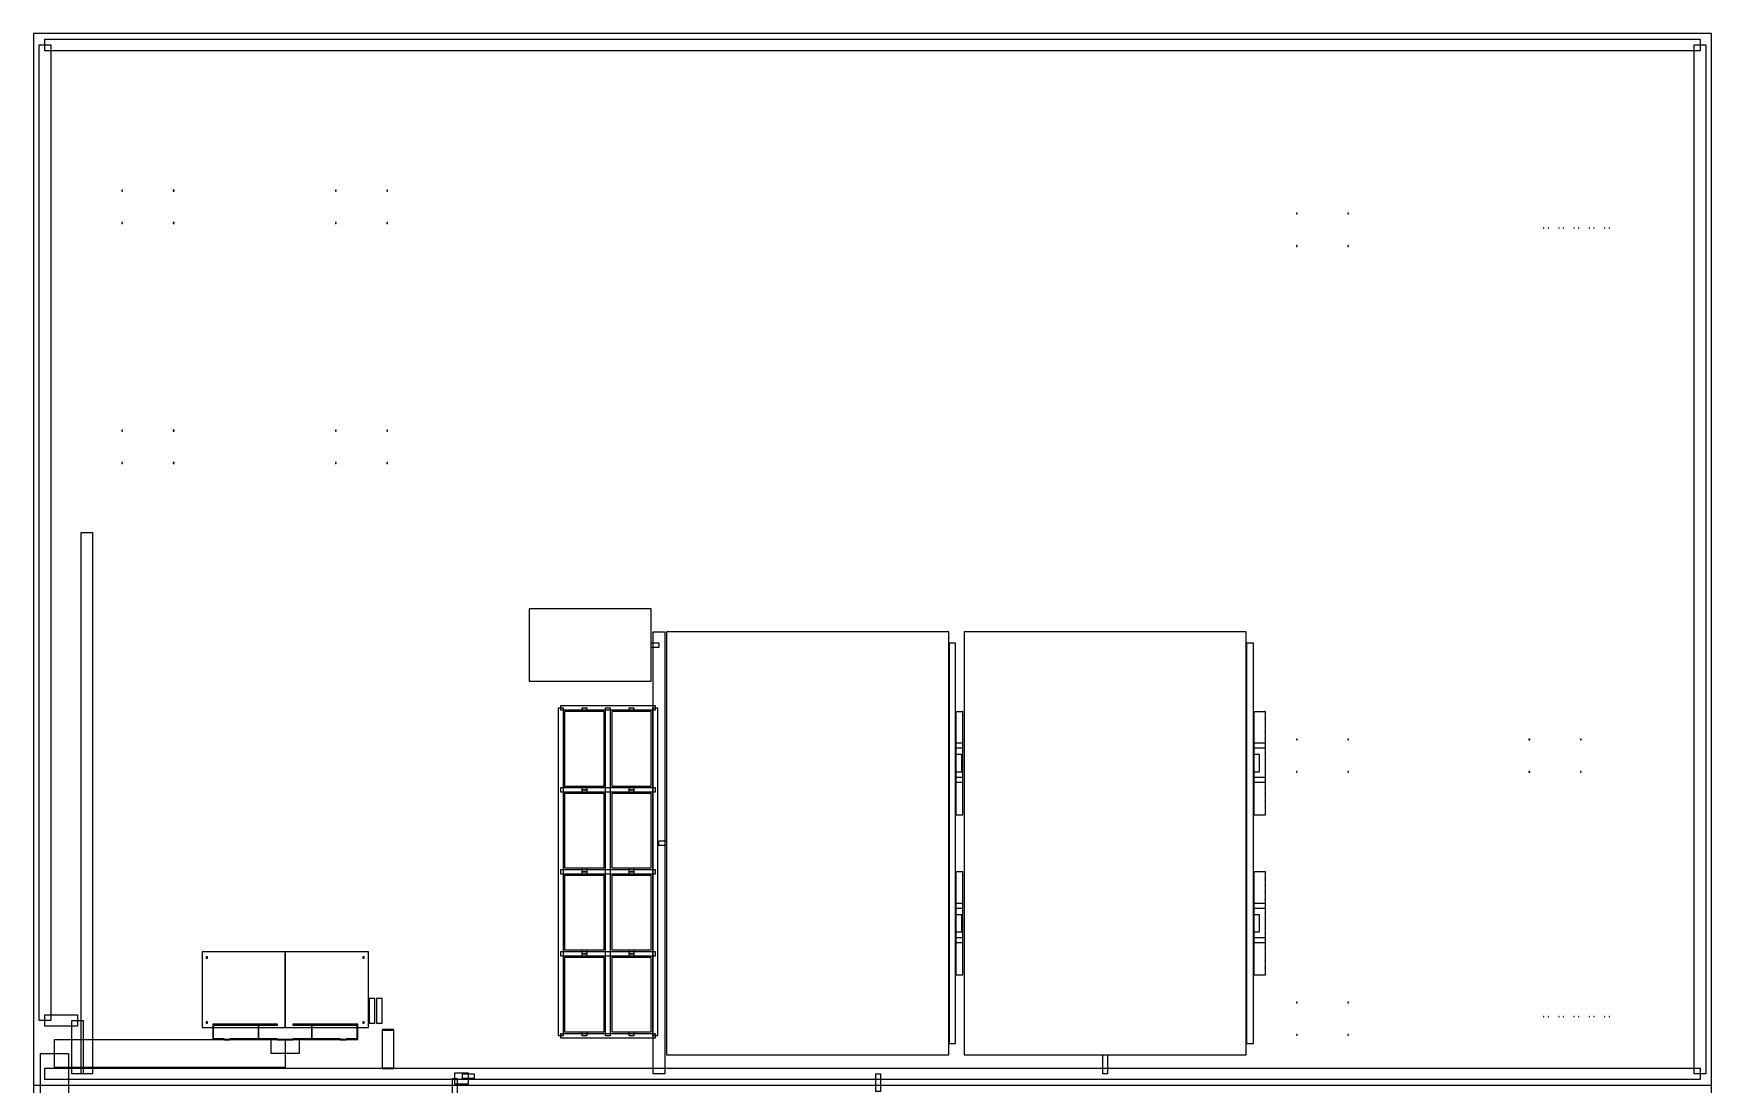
# Model space of a CAD drawing. Header units: metres. Extents: x 0 to 440, y -12 to 455.
# Drawn here: x 0 to 440, y 179.3 to 455 of the extents above; entities that cross this region are included whole.
import ezdxf

# ---------------------------------------------------------------- set-up
doc = ezdxf.new("R2010")
doc.units = ezdxf.units.M
for name, color, linetype in [('ASSUMED_BOUNDARY', 7, 'CONTINUOUS'), ('COURT_FREE_ZONE', 7, 'CONTINUOUS'), ('IFCCOLUMN', 7, 'CONTINUOUS'), ('IFCDOOR', 7, 'CONTINUOUS'), ('IFCWALL', 7, 'CONTINUOUS'), ('OUTDOOR_30_ACRES', 7, 'CONTINUOUS'), ('SITE_ADDITIONAL_WALKS', 7, 'CONTINUOUS'), ('SITE_DETAIL_PERMANENT_STAGE_ROOF', 7, 'CONTINUOUS'), ('SITE_DETAIL_STAGE_ACCESSIBLE_RAMP', 7, 'CONTINUOUS'), ('SITE_DETAIL_STAGE_WALK_COMPACTED_SUBBASE', 7, 'CONTINUOUS'), ('SITE_ROADS', 7, 'CONTINUOUS'), ('SITE_WALKS', 7, 'CONTINUOUS'), ('SOCCER_TOUCHLINE_STANDS', 7, 'CONTINUOUS'), ('SPECTATOR_CLEAR_ROUTES', 7, 'CONTINUOUS'), ('SPECTATOR_STAIR_AISLES', 7, 'CONTINUOUS'), ('SPECTATOR_WHEELCHAIR', 7, 'CONTINUOUS')]:
    doc.layers.add(name, color=color, linetype=linetype)

msp = doc.modelspace()

# ---------------------------------------------------------------- linework, layer by layer
at = {"layer": 'ASSUMED_BOUNDARY'}
msp.add_lwpolyline([(0, 0), (440, 0), (440, 455), (0, 455)], close=True, dxfattribs=at)
at = {"layer": 'COURT_FREE_ZONE'}
for points in [[(130, 285.077971), (162, 285.077971), (162, 304.077971), (130, 304.077971)], [(166, 187.077971), (240, 187.077971), (240, 298.077971), (166, 298.077971)], [(244, 187.077971), (318, 187.077971), (318, 298.077971), (244, 298.077971)], [(139.2736, 257.599571), (149.6368, 257.599571), (149.6368, 277.106771), (139.2736, 277.106771)], [(151.6368, 257.599571), (162, 257.599571), (162, 277.106771), (151.6368, 277.106771)], [(139.2736, 236.092371), (149.6368, 236.092371), (149.6368, 255.599571), (139.2736, 255.599571)], [(151.6368, 236.092371), (162, 236.092371), (162, 255.599571), (151.6368, 255.599571)], [(139.2736, 214.585171), (149.6368, 214.585171), (149.6368, 234.092371), (139.2736, 234.092371)], [(151.6368, 214.585171), (162, 214.585171), (162, 234.092371), (151.6368, 234.092371)], [(139.2736, 193.077971), (149.6368, 193.077971), (149.6368, 212.585171), (139.2736, 212.585171)], [(151.6368, 193.077971), (162, 193.077971), (162, 212.585171), (151.6368, 212.585171)]]:
    msp.add_lwpolyline(points, close=True, dxfattribs=at)
at = {"layer": 'IFCCOLUMN'}
for points in [[(23.15, 413.688986), (23.35, 413.688986), (23.35, 413.888986), (23.15, 413.888986)], [(36.65, 413.688986), (36.85, 413.688986), (36.85, 413.888986), (36.65, 413.888986)], [(79.15, 413.688986), (79.35, 413.688986), (79.35, 413.888986), (79.15, 413.888986)], [(92.65, 413.688986), (92.85, 413.688986), (92.85, 413.888986), (92.65, 413.888986)], [(23.15, 405.188986), (23.35, 405.188986), (23.35, 405.388986), (23.15, 405.388986)], [(36.65, 405.188986), (36.85, 405.188986), (36.85, 405.388986), (36.65, 405.388986)], [(79.15, 405.188986), (79.35, 405.188986), (79.35, 405.388986), (79.15, 405.388986)], [(92.65, 405.188986), (92.85, 405.188986), (92.85, 405.388986), (92.65, 405.388986)], [(331.15, 407.669493), (331.35, 407.669493), (331.35, 407.869493), (331.15, 407.869493)], [(344.65, 407.669493), (344.85, 407.669493), (344.85, 407.869493), (344.65, 407.869493)], [(395.955, 403.974493), (396.045, 403.974493), (396.045, 404.064493), (395.955, 404.064493)], [(397.155, 403.974493), (397.245, 403.974493), (397.245, 404.064493), (397.155, 404.064493)], [(399.955, 403.974493), (400.045, 403.974493), (400.045, 404.064493), (399.955, 404.064493)], [(401.155, 403.974493), (401.245, 403.974493), (401.245, 404.064493), (401.155, 404.064493)], [(403.955, 403.974493), (404.045, 403.974493), (404.045, 404.064493), (403.955, 404.064493)], [(405.155, 403.974493), (405.245, 403.974493), (405.245, 404.064493), (405.155, 404.064493)], [(407.955, 403.974493), (408.045, 403.974493), (408.045, 404.064493), (407.955, 404.064493)], [(409.155, 403.974493), (409.245, 403.974493), (409.245, 404.064493), (409.155, 404.064493)], [(411.955, 403.974493), (412.045, 403.974493), (412.045, 404.064493), (411.955, 404.064493)], [(413.155, 403.974493), (413.245, 403.974493), (413.245, 404.064493), (413.155, 404.064493)], [(331.15, 399.169493), (331.35, 399.169493), (331.35, 399.369493), (331.15, 399.369493)], [(344.65, 399.169493), (344.85, 399.169493), (344.85, 399.369493), (344.65, 399.369493)], [(23.15, 350.727971), (23.35, 350.727971), (23.35, 350.927971), (23.15, 350.927971)], [(36.65, 350.727971), (36.85, 350.727971), (36.85, 350.927971), (36.65, 350.927971)], [(79.15, 350.727971), (79.35, 350.727971), (79.35, 350.927971), (79.15, 350.927971)], [(92.65, 350.727971), (92.85, 350.727971), (92.85, 350.927971), (92.65, 350.927971)], [(23.15, 342.227971), (23.35, 342.227971), (23.35, 342.427971), (23.15, 342.427971)], [(36.65, 342.227971), (36.85, 342.227971), (36.85, 342.427971), (36.65, 342.427971)], [(79.15, 342.227971), (79.35, 342.227971), (79.35, 342.427971), (79.15, 342.427971)], [(92.65, 342.227971), (92.85, 342.227971), (92.85, 342.427971), (92.65, 342.427971)], [(243.591299, 277.040472), (243.666299, 277.040472), (243.666299, 277.115472), (243.591299, 277.115472)], [(243.591299, 275.240485), (243.666299, 275.240485), (243.666299, 275.315485), (243.591299, 275.315485)], [(243.591299, 273.440466), (243.666299, 273.440466), (243.666299, 273.515466), (243.591299, 273.515466)], [(322.910498, 277.040472), (322.985498, 277.040472), (322.985498, 277.115472), (322.910498, 277.115472)], [(322.910498, 275.240485), (322.985498, 275.240485), (322.985498, 275.315485), (322.910498, 275.315485)], [(322.910498, 273.440466), (322.985498, 273.440466), (322.985498, 273.515466), (322.910498, 273.515466)], [(243.591299, 271.640479), (243.666299, 271.640479), (243.666299, 271.715479), (243.591299, 271.715479)], [(243.591299, 269.84046), (243.666299, 269.84046), (243.666299, 269.91546), (243.591299, 269.91546)], [(322.910498, 271.640479), (322.985498, 271.640479), (322.985498, 271.715479), (322.910498, 271.715479)], [(322.910498, 269.84046), (322.985498, 269.84046), (322.985498, 269.91546), (322.910498, 269.91546)], [(331.15, 269.708478), (331.35, 269.708478), (331.35, 269.908478), (331.15, 269.908478)], [(344.65, 269.708478), (344.85, 269.708478), (344.85, 269.908478), (344.65, 269.908478)], [(392.15, 269.708478), (392.35, 269.708478), (392.35, 269.908478), (392.15, 269.908478)], [(405.65, 269.708478), (405.85, 269.708478), (405.85, 269.908478), (405.65, 269.908478)], [(243.591299, 268.040472), (243.666299, 268.040472), (243.666299, 268.115472), (243.591299, 268.115472)], [(243.591299, 266.240485), (243.666299, 266.240485), (243.666299, 266.315485), (243.591299, 266.315485)], [(322.910498, 268.040472), (322.985498, 268.040472), (322.985498, 268.115472), (322.910498, 268.115472)], [(322.910498, 266.240485), (322.985498, 266.240485), (322.985498, 266.315485), (322.910498, 266.315485)], [(243.591299, 260.84046), (243.666299, 260.84046), (243.666299, 260.91546), (243.591299, 260.91546)], [(322.910498, 260.84046), (322.985498, 260.84046), (322.985498, 260.91546), (322.910498, 260.91546)], [(331.15, 261.208478), (331.35, 261.208478), (331.35, 261.408478), (331.15, 261.408478)], [(344.65, 261.208478), (344.85, 261.208478), (344.85, 261.408478), (344.65, 261.408478)], [(392.15, 261.208478), (392.35, 261.208478), (392.35, 261.408478), (392.15, 261.408478)], [(405.65, 261.208478), (405.85, 261.208478), (405.85, 261.408478), (405.65, 261.408478)], [(243.591299, 259.040472), (243.666299, 259.040472), (243.666299, 259.115472), (243.591299, 259.115472)], [(243.591299, 257.240485), (243.666299, 257.240485), (243.666299, 257.315485), (243.591299, 257.315485)], [(243.591299, 255.440466), (243.666299, 255.440466), (243.666299, 255.515466), (243.591299, 255.515466)], [(322.910498, 259.040472), (322.985498, 259.040472), (322.985498, 259.115472), (322.910498, 259.115472)], [(322.910498, 257.240485), (322.985498, 257.240485), (322.985498, 257.315485), (322.910498, 257.315485)], [(322.910498, 255.440466), (322.985498, 255.440466), (322.985498, 255.515466), (322.910498, 255.515466)], [(243.591299, 253.640479), (243.666299, 253.640479), (243.666299, 253.715479), (243.591299, 253.715479)], [(243.591299, 251.840475), (243.666299, 251.840475), (243.666299, 251.915475), (243.591299, 251.915475)], [(322.910498, 253.640479), (322.985498, 253.640479), (322.985498, 253.715479), (322.910498, 253.715479)], [(322.910498, 251.840475), (322.985498, 251.840475), (322.985498, 251.915475), (322.910498, 251.915475)], [(243.591299, 250.040472), (243.666299, 250.040472), (243.666299, 250.115472), (243.591299, 250.115472)], [(322.910498, 250.040472), (322.985498, 250.040472), (322.985498, 250.115472), (322.910498, 250.115472)], [(243.591299, 235.040472), (243.666299, 235.040472), (243.666299, 235.115472), (243.591299, 235.115472)], [(243.591299, 233.240469), (243.666299, 233.240469), (243.666299, 233.315469), (243.591299, 233.315469)], [(322.910498, 235.040472), (322.985498, 235.040472), (322.985498, 235.115472), (322.910498, 235.115472)], [(322.910498, 233.240469), (322.985498, 233.240469), (322.985498, 233.315469), (322.910498, 233.315469)], [(243.591299, 231.440466), (243.666299, 231.440466), (243.666299, 231.515466), (243.591299, 231.515466)], [(243.591299, 229.640479), (243.666299, 229.640479), (243.666299, 229.715479), (243.591299, 229.715479)], [(322.910498, 231.440466), (322.985498, 231.440466), (322.985498, 231.515466), (322.910498, 231.515466)], [(322.910498, 229.640479), (322.985498, 229.640479), (322.985498, 229.715479), (322.910498, 229.715479)], [(243.591299, 227.840475), (243.666299, 227.840475), (243.666299, 227.915475), (243.591299, 227.915475)], [(243.591299, 226.040472), (243.666299, 226.040472), (243.666299, 226.115472), (243.591299, 226.115472)], [(322.910498, 227.840475), (322.985498, 227.840475), (322.985498, 227.915475), (322.910498, 227.915475)], [(322.910498, 226.040472), (322.985498, 226.040472), (322.985498, 226.115472), (322.910498, 226.115472)], [(243.591299, 224.240469), (243.666299, 224.240469), (243.666299, 224.315469), (243.591299, 224.315469)], [(322.910498, 224.240469), (322.985498, 224.240469), (322.985498, 224.315469), (322.910498, 224.315469)], [(243.591299, 218.840475), (243.666299, 218.840475), (243.666299, 218.915475), (243.591299, 218.915475)], [(243.591299, 217.040472), (243.666299, 217.040472), (243.666299, 217.115472), (243.591299, 217.115472)], [(322.910498, 218.840475), (322.985498, 218.840475), (322.985498, 218.915475), (322.910498, 218.915475)], [(322.910498, 217.040472), (322.985498, 217.040472), (322.985498, 217.115472), (322.910498, 217.115472)], [(45.275, 212.452971), (45.625, 212.452971), (45.625, 212.802971), (45.275, 212.802971)], [(86.375, 212.452971), (86.725, 212.452971), (86.725, 212.802971), (86.375, 212.802971)], [(243.591299, 215.240469), (243.666299, 215.240469), (243.666299, 215.315469), (243.591299, 215.315469)], [(243.591299, 213.440466), (243.666299, 213.440466), (243.666299, 213.515466), (243.591299, 213.515466)], [(243.591299, 211.640479), (243.666299, 211.640479), (243.666299, 211.715479), (243.591299, 211.715479)], [(322.910498, 215.240469), (322.985498, 215.240469), (322.985498, 215.315469), (322.910498, 215.315469)], [(322.910498, 213.440466), (322.985498, 213.440466), (322.985498, 213.515466), (322.910498, 213.515466)], [(322.910498, 211.640479), (322.985498, 211.640479), (322.985498, 211.715479), (322.910498, 211.715479)], [(243.591299, 209.840475), (243.666299, 209.840475), (243.666299, 209.915475), (243.591299, 209.915475)], [(243.591299, 208.040472), (243.666299, 208.040472), (243.666299, 208.115472), (243.591299, 208.115472)], [(322.910498, 209.840475), (322.985498, 209.840475), (322.985498, 209.915475), (322.910498, 209.915475)], [(322.910498, 208.040472), (322.985498, 208.040472), (322.985498, 208.115472), (322.910498, 208.115472)], [(331.15, 200.727971), (331.35, 200.727971), (331.35, 200.927971), (331.15, 200.927971)], [(344.65, 200.727971), (344.85, 200.727971), (344.85, 200.927971), (344.65, 200.927971)], [(45.275, 195.352971), (45.625, 195.352971), (45.625, 195.702971), (45.275, 195.702971)], [(86.375, 195.352971), (86.725, 195.352971), (86.725, 195.702971), (86.375, 195.702971)], [(395.955, 197.032971), (396.045, 197.032971), (396.045, 197.122971), (395.955, 197.122971)], [(397.155, 197.032971), (397.245, 197.032971), (397.245, 197.122971), (397.155, 197.122971)], [(399.955, 197.032971), (400.045, 197.032971), (400.045, 197.122971), (399.955, 197.122971)], [(401.155, 197.032971), (401.245, 197.032971), (401.245, 197.122971), (401.155, 197.122971)], [(403.955, 197.032971), (404.045, 197.032971), (404.045, 197.122971), (403.955, 197.122971)], [(405.155, 197.032971), (405.245, 197.032971), (405.245, 197.122971), (405.155, 197.122971)], [(407.955, 197.032971), (408.045, 197.032971), (408.045, 197.122971), (407.955, 197.122971)], [(409.155, 197.032971), (409.245, 197.032971), (409.245, 197.122971), (409.155, 197.122971)], [(411.955, 197.032971), (412.045, 197.032971), (412.045, 197.122971), (411.955, 197.122971)], [(413.155, 197.032971), (413.245, 197.032971), (413.245, 197.122971), (413.155, 197.122971)], [(331.15, 192.227971), (331.35, 192.227971), (331.35, 192.427971), (331.15, 192.427971)], [(344.65, 192.227971), (344.85, 192.227971), (344.85, 192.427971), (344.65, 192.427971)]]:
    msp.add_lwpolyline(points, close=True, dxfattribs=at)
at = {"layer": 'IFCDOOR'}
for points in [[(50, 191.042971), (51.5, 191.042971), (51.5, 191.112971), (50, 191.112971)], [(64, 191.042971), (68, 191.042971), (68, 191.112971), (64, 191.112971)], [(80.5, 191.042971), (82, 191.042971), (82, 191.112971), (80.5, 191.112971)]]:
    msp.add_lwpolyline(points, close=True, dxfattribs=at)
at = {"layer": 'IFCWALL'}
for points in [[(47, 191.077971), (47.2, 191.077971), (47.2, 195.077971), (47, 195.077971)], [(47, 194.877971), (64, 194.877971), (64, 195.077971), (47, 195.077971)], [(58.92, 191.277971), (59.08, 191.277971), (59.08, 194.877971), (58.92, 194.877971)], [(68, 194.877971), (85, 194.877971), (85, 195.077971), (68, 195.077971)], [(72.92, 191.277971), (73.08, 191.277971), (73.08, 194.877971), (72.92, 194.877971)], [(84.8, 191.077971), (85, 191.077971), (85, 195.077971), (84.8, 195.077971)], [(47, 191.077971), (50, 191.077971), (50, 191.277971), (47, 191.277971)], [(51.5, 191.077971), (64, 191.077971), (64, 191.277971), (51.5, 191.277971)], [(68, 191.077971), (80.5, 191.077971), (80.5, 191.277971), (68, 191.277971)], [(82, 191.077971), (85, 191.077971), (85, 191.277971), (82, 191.277971)]]:
    msp.add_lwpolyline(points, close=True, dxfattribs=at)
at = {"layer": 'OUTDOOR_30_ACRES'}
msp.add_lwpolyline([(0, 179.077971), (440, 179.077971), (440, 455), (0, 455)], close=True, dxfattribs=at)
at = {"layer": 'SITE_ADDITIONAL_WALKS'}
msp.add_lwpolyline([(91.45, 183.477971), (94.45, 183.477971), (94.45, 193.677971), (91.45, 193.677971)], close=True, dxfattribs=at)
at = {"layer": 'SITE_DETAIL_PERMANENT_STAGE_ROOF'}
for points in [[(44.2, 194.277971), (66, 194.277971), (66, 214.077971), (44.2, 214.077971)], [(66, 194.277971), (87.8, 194.277971), (87.8, 214.077971), (66, 214.077971)]]:
    msp.add_lwpolyline(points, close=True, dxfattribs=at)
at = {"layer": 'SITE_DETAIL_STAGE_ACCESSIBLE_RAMP'}
for points in [[(88, 195.377971), (89.5, 195.377971), (89.5, 201.857971), (88, 201.857971)], [(89.9, 195.377971), (91.4, 195.377971), (91.4, 201.857971), (89.9, 201.857971)]]:
    msp.add_lwpolyline(points, close=True, dxfattribs=at)
at = {"layer": 'SITE_DETAIL_STAGE_WALK_COMPACTED_SUBBASE'}
for points in [[(91.45, 193.577971), (94.45, 193.577971), (94.45, 193.677971), (91.45, 193.677971)], [(91.45, 183.577971), (94.45, 183.577971), (94.45, 193.577971), (91.45, 193.577971)], [(91.45, 183.477971), (94.45, 183.477971), (94.45, 183.577971), (91.45, 183.577971)]]:
    msp.add_lwpolyline(points, close=True, dxfattribs=at)
at = {"layer": 'SITE_ROADS'}
for points in [[(5.5, 191.0576), (66, 191.0576), (66, 183.7424), (5.5, 183.7424)], [(62.3424, 187.4), (62.3424, 191.077971), (69.6576, 191.077971), (69.6576, 187.4)], [(1.8424, 175.5), (1.8424, 187.4), (9.1576, 187.4), (9.1576, 175.5)]]:
    msp.add_lwpolyline(points, close=True, dxfattribs=at)
at = {"layer": 'SITE_WALKS'}
for points in [[(3, 453.5), (437, 453.5), (437, 450.5), (3, 450.5)], [(1.5, 196.1), (1.5, 452), (4.5, 452), (4.5, 196.1)], [(438.5, 452), (438.5, 182.077971), (435.5, 182.077971), (435.5, 452)], [(12.5, 182.077971), (12.5, 324.077971), (15.5, 324.077971), (15.5, 182.077971)], [(164, 293.967971), (162, 293.967971), (162, 295.187971), (164, 295.187971)], [(162.5, 182.077971), (162.5, 298.077971), (165.5, 298.077971), (165.5, 182.077971)], [(137.6636, 192.077971), (137.6636, 278.106771), (138.8836, 278.106771), (138.8836, 192.077971)], [(138.2736, 278.716771), (163, 278.716771), (163, 277.496771), (138.2736, 277.496771)], [(145.0652, 278.106771), (145.0652, 277.106771), (143.8452, 277.106771), (143.8452, 278.106771)], [(150.0268, 192.077971), (150.0268, 278.106771), (151.2468, 278.106771), (151.2468, 192.077971)], [(157.4284, 278.106771), (157.4284, 277.106771), (156.2084, 277.106771), (156.2084, 278.106771)], [(162.39, 192.077971), (162.39, 278.106771), (163.61, 278.106771), (163.61, 192.077971)], [(138.2736, 257.209571), (163, 257.209571), (163, 255.989571), (138.2736, 255.989571)], [(143.8452, 256.599571), (143.8452, 257.599571), (145.0652, 257.599571), (145.0652, 256.599571)], [(145.0652, 256.599571), (145.0652, 255.599571), (143.8452, 255.599571), (143.8452, 256.599571)], [(156.2084, 256.599571), (156.2084, 257.599571), (157.4284, 257.599571), (157.4284, 256.599571)], [(157.4284, 256.599571), (157.4284, 255.599571), (156.2084, 255.599571), (156.2084, 256.599571)], [(164, 243.187971), (166, 243.187971), (166, 241.967971), (164, 241.967971)], [(138.2736, 235.702371), (163, 235.702371), (163, 234.482371), (138.2736, 234.482371)], [(143.8452, 235.092371), (143.8452, 236.092371), (145.0652, 236.092371), (145.0652, 235.092371)], [(145.0652, 235.092371), (145.0652, 234.092371), (143.8452, 234.092371), (143.8452, 235.092371)], [(156.2084, 235.092371), (156.2084, 236.092371), (157.4284, 236.092371), (157.4284, 235.092371)], [(157.4284, 235.092371), (157.4284, 234.092371), (156.2084, 234.092371), (156.2084, 235.092371)], [(138.2736, 214.195171), (163, 214.195171), (163, 212.975171), (138.2736, 212.975171)], [(143.8452, 213.585171), (143.8452, 214.585171), (145.0652, 214.585171), (145.0652, 213.585171)], [(145.0652, 213.585171), (145.0652, 212.585171), (143.8452, 212.585171), (143.8452, 213.585171)], [(156.2084, 213.585171), (156.2084, 214.585171), (157.4284, 214.585171), (157.4284, 213.585171)], [(157.4284, 213.585171), (157.4284, 212.585171), (156.2084, 212.585171), (156.2084, 213.585171)], [(11.5, 194.6), (3, 194.6), (3, 197.6), (11.5, 197.6)], [(10, 182.077971), (10, 196.1), (13, 196.1), (13, 182.077971)], [(138.2736, 192.687971), (163, 192.687971), (163, 191.467971), (138.2736, 191.467971)], [(143.8452, 192.077971), (143.8452, 193.077971), (145.0652, 193.077971), (145.0652, 192.077971)], [(156.2084, 192.077971), (156.2084, 193.077971), (157.4284, 193.077971), (157.4284, 192.077971)], [(280.39, 182.077971), (280.39, 187.077971), (281.61, 187.077971), (281.61, 182.077971)], [(3, 183.577971), (437, 183.577971), (437, 180.577971), (3, 180.577971)], [(109.88, 147), (109.88, 180.85), (111.1, 180.85), (111.1, 147)], [(110.49, 182.35), (114, 182.35), (114, 179.35), (110.49, 179.35)], [(112.5, 180.85), (112.5, 182.077971), (115.5, 182.077971), (115.5, 180.85)], [(220.89, 177.477971), (220.89, 182.077971), (222.11, 182.077971), (222.11, 177.477971)]]:
    msp.add_lwpolyline(points, close=True, dxfattribs=at)
at = {"layer": 'SOCCER_TOUCHLINE_STANDS'}
for points in [[(241.88, 250.077971), (243.7088, 250.077971), (243.7088, 277.077971), (241.88, 277.077971)], [(319.98, 250.077971), (323.028, 250.077971), (323.028, 277.077971), (319.98, 277.077971)], [(241.88, 208.077971), (243.7088, 208.077971), (243.7088, 235.077971), (241.88, 235.077971)], [(319.98, 208.077971), (323.028, 208.077971), (323.028, 235.077971), (319.98, 235.077971)]]:
    msp.add_lwpolyline(points, close=True, dxfattribs=at)
at = {"layer": 'SPECTATOR_CLEAR_ROUTES'}
for points in [[(240.1, 190.077971), (241.8, 190.077971), (241.8, 295.077971), (240.1, 295.077971)], [(240.1, 190.077971), (241.8, 190.077971), (241.8, 295.077971), (240.1, 295.077971)], [(318.1, 190.077971), (319.9, 190.077971), (319.9, 295.077971), (318.1, 295.077971)], [(318.1, 190.077971), (319.9, 190.077971), (319.9, 295.077971), (318.1, 295.077971)]]:
    msp.add_lwpolyline(points, close=True, dxfattribs=at)
at = {"layer": 'SPECTATOR_STAIR_AISLES'}
for points in [[(241.88, 267.577971), (243.7088, 267.577971), (243.7088, 268.797971), (241.88, 268.797971)], [(319.98, 267.577971), (323.028, 267.577971), (323.028, 268.797971), (319.98, 268.797971)], [(241.88, 258.577971), (243.7088, 258.577971), (243.7088, 259.797971), (241.88, 259.797971)], [(319.98, 258.577971), (323.028, 258.577971), (323.028, 259.797971), (319.98, 259.797971)], [(241.88, 225.577971), (243.7088, 225.577971), (243.7088, 226.797971), (241.88, 226.797971)], [(319.98, 225.577971), (323.028, 225.577971), (323.028, 226.797971), (319.98, 226.797971)], [(241.88, 216.577971), (243.7088, 216.577971), (243.7088, 217.797971), (241.88, 217.797971)], [(319.98, 216.577971), (323.028, 216.577971), (323.028, 217.797971), (319.98, 217.797971)]]:
    msp.add_lwpolyline(points, close=True, dxfattribs=at)
at = {"layer": 'SPECTATOR_WHEELCHAIR'}
for points in [[(241.88, 261.327971), (243.404, 261.327971), (243.404, 265.827971), (241.88, 265.827971)], [(319.98, 261.327971), (321.504, 261.327971), (321.504, 265.827971), (319.98, 265.827971)], [(241.88, 219.327971), (243.404, 219.327971), (243.404, 223.827971), (241.88, 223.827971)], [(319.98, 219.327971), (321.504, 219.327971), (321.504, 223.827971), (319.98, 223.827971)]]:
    msp.add_lwpolyline(points, close=True, dxfattribs=at)

doc.saveas('drawing.dxf')
